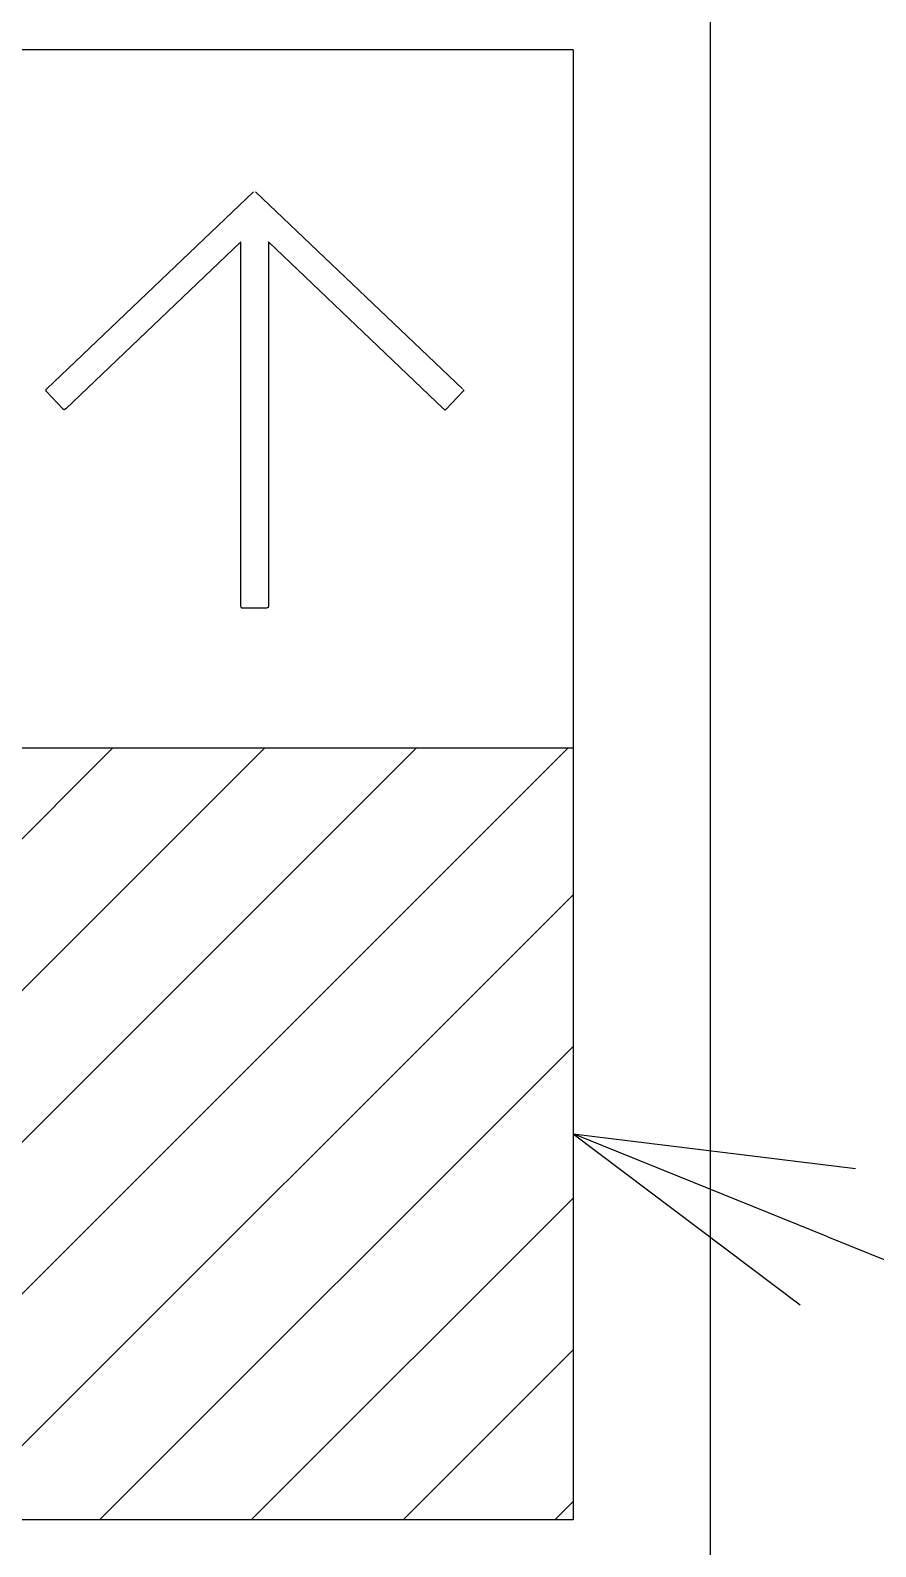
# Model space of a CAD drawing. Header units: millimetres. Extents: x 1770 to 79508, y 361 to 52020.
# Drawn here: x 10298 to 10421.1, y 3548.2 to 3769.1 of the extents above; entities that cross this region are included whole.
import ezdxf

# ---------------------------------------------------------------- set-up
doc = ezdxf.new("R2010")
doc.units = ezdxf.units.MM
doc.header["$LTSCALE"] = 0.2
doc.layers.add('ZZ-OBJE', color=3, linetype='Continuous')

msp = doc.modelspace()

# ---------------------------------------------------------------- linework, layer by layer
for p, q in [((10300.43, 3716.87), (10330.56, 3745.57)), ((10330.84, 3745.57), (10360.97, 3716.87)), ((10328.7, 3738.27), (10303.19, 3713.97)), ((10328.7, 3685.25), (10328.7, 3738.27)), ((10358.21, 3713.97), (10332.7, 3738.27)), ((10332.7, 3738.27), (10332.7, 3685.25)), ((10302.82, 3713.9), (10300.34, 3716.51)), ((10361.06, 3716.51), (10358.58, 3713.9)), ((10328.7, 3685.14), (10328.7, 3685.25)), ((10332.5, 3684.94), (10328.9, 3684.94)), ((10332.7, 3685.25), (10332.7, 3685.14))]:
    msp.add_line(p, q)
at = {"color": 0, "linetype": 'ByBlock'}
for p, q in [((10377.07, 3608.36), (10418.17, 3603.3)), ((10377.07, 3608.36), (10410.14, 3583.43)), ((10414.16, 3593.36), (10377.07, 3608.36))]:
    msp.add_line(p, q, dxfattribs=at)
at = {"flags": 128}
for points in [[(10300.34, 3716.79), (10300.35, 3716.8), (10300.36, 3716.81), (10300.38, 3716.82), (10300.39, 3716.83), (10300.4, 3716.84), (10300.41, 3716.85), (10300.42, 3716.86), (10300.43, 3716.87)], [(10303.19, 3713.97), (10303.17, 3713.96), (10303.16, 3713.95), (10303.15, 3713.94), (10303.14, 3713.93), (10303.13, 3713.92), (10303.12, 3713.91), (10303.11, 3713.9), (10303.1, 3713.89)], [(10358.3, 3713.89), (10358.29, 3713.9), (10358.28, 3713.91), (10358.27, 3713.92), (10358.26, 3713.93), (10358.25, 3713.94), (10358.24, 3713.95), (10358.22, 3713.96), (10358.21, 3713.97)]]:
    msp.add_lwpolyline(points, dxfattribs=at)
for points in [[(10300.35, 3716.79, 0), (10300.35, 3716.79, 0), (10300.35, 3716.79, 0), (10300.35, 3716.79, 0), (10300.35, 3716.79, 0), (10300.35, 3716.79, 0), (10300.35, 3716.79, 0), (10300.35, 3716.79, 0), (10300.35, 3716.79, 0), (10300.35, 3716.79, 0), (10300.33, 3716.79, 0), (10300.33, 3716.79, 0), (10300.33, 3716.79, 0), (10300.33, 3716.77, 0), (10300.33, 3716.77, 0), (10300.33, 3716.77, 0), (10300.33, 3716.77, 0), (10300.33, 3716.77, 0), (10300.33, 3716.77, 0), (10300.33, 3716.77, 0), (10300.33, 3716.77, 0), (10300.33, 3716.77, 0), (10300.33, 3716.77, 0), (10300.33, 3716.77, 0), (10300.33, 3716.77, 0), (10300.33, 3716.77, 0), (10300.33, 3716.77, 0), (10300.33, 3716.77, 0), (10300.33, 3716.77, 0), (10300.33, 3716.77, 0), (10300.33, 3716.77, 0), (10300.33, 3716.77, 0), (10300.33, 3716.77, 0), (10300.33, 3716.77, 0), (10300.33, 3716.77, 0), (10300.33, 3716.77, 0), (10300.33, 3716.77, 0), (10300.33, 3716.77, 0), (10300.33, 3716.75, 0), (10300.33, 3716.75, 0), (10300.33, 3716.75, 0), (10300.31, 3716.75, 0), (10300.31, 3716.75, 0), (10300.31, 3716.75, 0), (10300.31, 3716.75, 0), (10300.31, 3716.75, 0), (10300.31, 3716.75, 0), (10300.31, 3716.75, 0), (10300.31, 3716.75, 0), (10300.31, 3716.75, 0), (10300.31, 3716.75, 0), (10300.31, 3716.75, 0), (10300.31, 3716.75, 0), (10300.31, 3716.75, 0), (10300.31, 3716.75, 0), (10300.31, 3716.75, 0), (10300.31, 3716.75, 0), (10300.31, 3716.75, 0), (10300.31, 3716.75, 0), (10300.31, 3716.75, 0), (10300.31, 3716.73, 0), (10300.31, 3716.73, 0), (10300.31, 3716.73, 0), (10300.31, 3716.73, 0), (10300.31, 3716.73, 0), (10300.31, 3716.73, 0), (10300.31, 3716.73, 0), (10300.31, 3716.73, 0), (10300.31, 3716.73, 0), (10300.31, 3716.73, 0), (10300.31, 3716.73, 0), (10300.31, 3716.73, 0), (10300.31, 3716.73, 0), (10300.31, 3716.73, 0), (10300.31, 3716.73, 0), (10300.31, 3716.73, 0), (10300.31, 3716.73, 0), (10300.31, 3716.73, 0), (10300.31, 3716.73, 0), (10300.31, 3716.73, 0), (10300.31, 3716.73, 0), (10300.29, 3716.71, 0), (10300.29, 3716.71, 0), (10300.29, 3716.71, 0), (10300.29, 3716.71, 0), (10300.29, 3716.71, 0), (10300.29, 3716.71, 0), (10300.29, 3716.71, 0), (10300.29, 3716.71, 0), (10300.29, 3716.71, 0), (10300.29, 3716.71, 0), (10300.29, 3716.71, 0), (10300.29, 3716.71, 0), (10300.29, 3716.71, 0), (10300.29, 3716.71, 0), (10300.29, 3716.71, 0), (10300.29, 3716.71, 0), (10300.29, 3716.71, 0), (10300.29, 3716.71, 0), (10300.29, 3716.71, 0), (10300.29, 3716.71, 0), (10300.29, 3716.69, 0), (10300.29, 3716.69, 0), (10300.29, 3716.69, 0), (10300.29, 3716.69, 0), (10300.29, 3716.69, 0), (10300.29, 3716.69, 0), (10300.29, 3716.69, 0), (10300.29, 3716.69, 0), (10300.29, 3716.69, 0), (10300.29, 3716.69, 0), (10300.29, 3716.69, 0), (10300.29, 3716.69, 0), (10300.29, 3716.69, 0), (10300.29, 3716.69, 0), (10300.29, 3716.69, 0), (10300.29, 3716.69, 0), (10300.29, 3716.69, 0), (10300.29, 3716.69, 0), (10300.29, 3716.69, 0), (10300.29, 3716.67, 0), (10300.29, 3716.67, 0), (10300.29, 3716.67, 0), (10300.29, 3716.67, 0), (10300.29, 3716.67, 0), (10300.29, 3716.67, 0), (10300.29, 3716.67, 0), (10300.29, 3716.67, 0), (10300.29, 3716.67, 0), (10300.29, 3716.67, 0), (10300.29, 3716.67, 0), (10300.29, 3716.67, 0), (10300.29, 3716.67, 0), (10300.29, 3716.67, 0), (10300.29, 3716.67, 0), (10300.29, 3716.67, 0), (10300.29, 3716.67, 0), (10300.29, 3716.67, 0), (10300.29, 3716.67, 0), (10300.29, 3716.65, 0), (10300.29, 3716.65, 0), (10300.29, 3716.65, 0), (10300.29, 3716.65, 0), (10300.29, 3716.65, 0), (10300.29, 3716.65, 0), (10300.29, 3716.65, 0), (10300.29, 3716.65, 0), (10300.29, 3716.65, 0), (10300.29, 3716.65, 0), (10300.29, 3716.65, 0), (10300.29, 3716.65, 0), (10300.29, 3716.65, 0), (10300.29, 3716.65, 0), (10300.29, 3716.65, 0), (10300.29, 3716.65, 0), (10300.29, 3716.65, 0), (10300.29, 3716.65, 0), (10300.29, 3716.63, 0), (10300.29, 3716.63, 0), (10300.29, 3716.63, 0), (10300.29, 3716.63, 0), (10300.29, 3716.63, 0), (10300.29, 3716.63, 0), (10300.29, 3716.63, 0), (10300.29, 3716.63, 0), (10300.29, 3716.63, 0), (10300.29, 3716.63, 0), (10300.29, 3716.63, 0), (10300.29, 3716.63, 0), (10300.29, 3716.63, 0), (10300.29, 3716.63, 0), (10300.29, 3716.63, 0), (10300.29, 3716.63, 0), (10300.29, 3716.63, 0), (10300.29, 3716.63, 0), (10300.29, 3716.61, 0), (10300.29, 3716.61, 0), (10300.29, 3716.61, 0), (10300.29, 3716.61, 0), (10300.29, 3716.61, 0), (10300.29, 3716.61, 0), (10300.29, 3716.61, 0), (10300.29, 3716.61, 0), (10300.29, 3716.61, 0), (10300.29, 3716.61, 0), (10300.29, 3716.61, 0), (10300.29, 3716.61, 0), (10300.29, 3716.61, 0), (10300.29, 3716.61, 0), (10300.29, 3716.61, 0), (10300.29, 3716.61, 0), (10300.29, 3716.61, 0), (10300.29, 3716.61, 0), (10300.29, 3716.59, 0), (10300.29, 3716.59, 0), (10300.29, 3716.59, 0), (10300.29, 3716.59, 0), (10300.29, 3716.59, 0), (10300.29, 3716.59, 0), (10300.29, 3716.59, 0), (10300.29, 3716.59, 0), (10300.29, 3716.59, 0), (10300.29, 3716.59, 0), (10300.29, 3716.59, 0), (10300.29, 3716.59, 0), (10300.29, 3716.59, 0), (10300.29, 3716.59, 0), (10300.29, 3716.59, 0), (10300.29, 3716.59, 0), (10300.29, 3716.59, 0), (10300.29, 3716.59, 0), (10300.29, 3716.59, 0), (10300.29, 3716.57, 0), (10300.29, 3716.57, 0), (10300.29, 3716.57, 0), (10300.29, 3716.57, 0), (10300.29, 3716.57, 0), (10300.29, 3716.57, 0), (10300.29, 3716.57, 0), (10300.29, 3716.57, 0), (10300.29, 3716.57, 0), (10300.29, 3716.57, 0), (10300.29, 3716.57, 0), (10300.31, 3716.57, 0), (10300.31, 3716.57, 0), (10300.31, 3716.57, 0), (10300.31, 3716.57, 0), (10300.31, 3716.57, 0), (10300.31, 3716.57, 0), (10300.31, 3716.57, 0), (10300.31, 3716.57, 0), (10300.31, 3716.55, 0), (10300.31, 3716.55, 0), (10300.31, 3716.55, 0), (10300.31, 3716.55, 0), (10300.31, 3716.55, 0), (10300.31, 3716.55, 0), (10300.31, 3716.55, 0), (10300.31, 3716.55, 0), (10300.31, 3716.55, 0), (10300.31, 3716.55, 0), (10300.31, 3716.55, 0), (10300.31, 3716.55, 0), (10300.31, 3716.55, 0), (10300.31, 3716.55, 0), (10300.31, 3716.55, 0), (10300.31, 3716.55, 0), (10300.31, 3716.55, 0), (10300.31, 3716.55, 0), (10300.31, 3716.55, 0), (10300.31, 3716.55, 0), (10300.31, 3716.53, 0), (10300.31, 3716.53, 0), (10300.31, 3716.53, 0), (10300.31, 3716.53, 0), (10300.31, 3716.53, 0), (10300.31, 3716.53, 0), (10300.31, 3716.53, 0), (10300.33, 3716.53, 0), (10300.33, 3716.53, 0), (10300.33, 3716.53, 0), (10300.33, 3716.53, 0), (10300.33, 3716.53, 0), (10300.33, 3716.53, 0), (10300.33, 3716.53, 0), (10300.33, 3716.53, 0), (10300.33, 3716.53, 0), (10300.33, 3716.53, 0), (10300.33, 3716.53, 0), (10300.33, 3716.53, 0), (10300.33, 3716.53, 0), (10300.33, 3716.53, 0), (10300.33, 3716.53, 0), (10300.33, 3716.51, 0), (10300.33, 3716.51, 0), (10300.33, 3716.51, 0), (10300.33, 3716.51, 0), (10300.33, 3716.51, 0), (10300.33, 3716.51, 0), (10300.33, 3716.51, 0), (10300.33, 3716.51, 0), (10300.33, 3716.51, 0), (10300.33, 3716.51, 0), (10300.33, 3716.51, 0), (10300.33, 3716.51, 0), (10300.33, 3716.51, 0), (10300.33, 3716.51, 0), (10300.35, 3716.51, 0)], [(10361.05, 3716.79, 0), (10361.05, 3716.79, 0), (10361.05, 3716.79, 0), (10361.05, 3716.79, 0), (10361.07, 3716.79, 0), (10361.07, 3716.79, 0), (10361.07, 3716.79, 0), (10361.07, 3716.79, 0), (10361.07, 3716.79, 0), (10361.07, 3716.79, 0), (10361.07, 3716.79, 0), (10361.07, 3716.79, 0), (10361.07, 3716.79, 0), (10361.07, 3716.77, 0), (10361.07, 3716.77, 0), (10361.07, 3716.77, 0), (10361.07, 3716.77, 0), (10361.07, 3716.77, 0), (10361.07, 3716.77, 0), (10361.07, 3716.77, 0), (10361.07, 3716.77, 0), (10361.07, 3716.77, 0), (10361.07, 3716.77, 0), (10361.07, 3716.77, 0), (10361.07, 3716.77, 0), (10361.07, 3716.77, 0), (10361.07, 3716.77, 0), (10361.07, 3716.77, 0), (10361.07, 3716.77, 0), (10361.07, 3716.77, 0), (10361.07, 3716.77, 0), (10361.07, 3716.77, 0), (10361.07, 3716.77, 0), (10361.09, 3716.77, 0), (10361.09, 3716.77, 0), (10361.09, 3716.77, 0), (10361.09, 3716.77, 0), (10361.09, 3716.77, 0), (10361.09, 3716.75, 0), (10361.09, 3716.75, 0), (10361.09, 3716.75, 0), (10361.09, 3716.75, 0), (10361.09, 3716.75, 0), (10361.09, 3716.75, 0), (10361.09, 3716.75, 0), (10361.09, 3716.75, 0), (10361.09, 3716.75, 0), (10361.09, 3716.75, 0), (10361.09, 3716.75, 0), (10361.09, 3716.75, 0), (10361.09, 3716.75, 0), (10361.09, 3716.75, 0), (10361.09, 3716.75, 0), (10361.09, 3716.75, 0), (10361.09, 3716.75, 0), (10361.09, 3716.75, 0), (10361.09, 3716.75, 0), (10361.09, 3716.75, 0), (10361.09, 3716.75, 0), (10361.09, 3716.75, 0), (10361.09, 3716.73, 0), (10361.09, 3716.73, 0), (10361.09, 3716.73, 0), (10361.09, 3716.73, 0), (10361.09, 3716.73, 0), (10361.09, 3716.73, 0), (10361.09, 3716.73, 0), (10361.09, 3716.73, 0), (10361.09, 3716.73, 0), (10361.09, 3716.73, 0), (10361.11, 3716.73, 0), (10361.11, 3716.73, 0), (10361.11, 3716.73, 0), (10361.11, 3716.73, 0), (10361.11, 3716.73, 0), (10361.11, 3716.73, 0), (10361.11, 3716.73, 0), (10361.11, 3716.73, 0), (10361.11, 3716.73, 0), (10361.11, 3716.73, 0), (10361.11, 3716.73, 0), (10361.11, 3716.71, 0), (10361.11, 3716.71, 0), (10361.11, 3716.71, 0), (10361.11, 3716.71, 0), (10361.11, 3716.71, 0), (10361.11, 3716.71, 0), (10361.11, 3716.71, 0), (10361.11, 3716.71, 0), (10361.11, 3716.71, 0), (10361.11, 3716.71, 0), (10361.11, 3716.71, 0), (10361.11, 3716.71, 0), (10361.11, 3716.71, 0), (10361.11, 3716.71, 0), (10361.11, 3716.71, 0), (10361.11, 3716.71, 0), (10361.11, 3716.71, 0), (10361.11, 3716.71, 0), (10361.11, 3716.71, 0), (10361.11, 3716.71, 0), (10361.11, 3716.69, 0), (10361.11, 3716.69, 0), (10361.11, 3716.69, 0), (10361.11, 3716.69, 0), (10361.11, 3716.69, 0), (10361.11, 3716.69, 0), (10361.11, 3716.69, 0), (10361.11, 3716.69, 0), (10361.11, 3716.69, 0), (10361.11, 3716.69, 0), (10361.11, 3716.69, 0), (10361.11, 3716.69, 0), (10361.11, 3716.69, 0), (10361.11, 3716.69, 0), (10361.11, 3716.69, 0), (10361.11, 3716.69, 0), (10361.11, 3716.69, 0), (10361.11, 3716.69, 0), (10361.11, 3716.69, 0), (10361.11, 3716.67, 0), (10361.11, 3716.67, 0), (10361.11, 3716.67, 0), (10361.11, 3716.67, 0), (10361.11, 3716.67, 0), (10361.11, 3716.67, 0), (10361.11, 3716.67, 0), (10361.11, 3716.67, 0), (10361.11, 3716.67, 0), (10361.11, 3716.67, 0), (10361.11, 3716.67, 0), (10361.11, 3716.67, 0), (10361.11, 3716.67, 0), (10361.11, 3716.67, 0), (10361.11, 3716.67, 0), (10361.11, 3716.67, 0), (10361.11, 3716.67, 0), (10361.11, 3716.67, 0), (10361.11, 3716.67, 0), (10361.11, 3716.65, 0), (10361.11, 3716.65, 0), (10361.11, 3716.65, 0), (10361.11, 3716.65, 0), (10361.11, 3716.65, 0), (10361.11, 3716.65, 0), (10361.11, 3716.65, 0), (10361.11, 3716.65, 0), (10361.11, 3716.65, 0), (10361.11, 3716.65, 0), (10361.11, 3716.65, 0), (10361.11, 3716.65, 0), (10361.11, 3716.65, 0), (10361.11, 3716.65, 0), (10361.11, 3716.65, 0), (10361.11, 3716.65, 0), (10361.11, 3716.65, 0), (10361.11, 3716.65, 0), (10361.11, 3716.63, 0), (10361.11, 3716.63, 0), (10361.11, 3716.63, 0), (10361.11, 3716.63, 0), (10361.11, 3716.63, 0), (10361.11, 3716.63, 0), (10361.11, 3716.63, 0), (10361.11, 3716.63, 0), (10361.11, 3716.63, 0), (10361.11, 3716.63, 0), (10361.11, 3716.63, 0), (10361.11, 3716.63, 0), (10361.11, 3716.63, 0), (10361.11, 3716.63, 0), (10361.11, 3716.63, 0), (10361.11, 3716.63, 0), (10361.11, 3716.63, 0), (10361.11, 3716.63, 0), (10361.11, 3716.61, 0), (10361.11, 3716.61, 0), (10361.11, 3716.61, 0), (10361.11, 3716.61, 0), (10361.11, 3716.61, 0), (10361.11, 3716.61, 0), (10361.11, 3716.61, 0), (10361.11, 3716.61, 0), (10361.11, 3716.61, 0), (10361.11, 3716.61, 0), (10361.11, 3716.61, 0), (10361.11, 3716.61, 0), (10361.11, 3716.61, 0), (10361.11, 3716.61, 0), (10361.11, 3716.61, 0), (10361.11, 3716.61, 0), (10361.11, 3716.61, 0), (10361.11, 3716.61, 0), (10361.11, 3716.59, 0), (10361.11, 3716.59, 0), (10361.11, 3716.59, 0), (10361.11, 3716.59, 0), (10361.11, 3716.59, 0), (10361.11, 3716.59, 0), (10361.11, 3716.59, 0), (10361.11, 3716.59, 0), (10361.11, 3716.59, 0), (10361.11, 3716.59, 0), (10361.11, 3716.59, 0), (10361.11, 3716.59, 0), (10361.11, 3716.59, 0), (10361.11, 3716.59, 0), (10361.11, 3716.59, 0), (10361.11, 3716.59, 0), (10361.11, 3716.59, 0), (10361.11, 3716.59, 0), (10361.11, 3716.59, 0), (10361.11, 3716.57, 0), (10361.11, 3716.57, 0), (10361.11, 3716.57, 0), (10361.11, 3716.57, 0), (10361.11, 3716.57, 0), (10361.11, 3716.57, 0), (10361.11, 3716.57, 0), (10361.11, 3716.57, 0), (10361.11, 3716.57, 0), (10361.11, 3716.57, 0), (10361.11, 3716.57, 0), (10361.11, 3716.57, 0), (10361.11, 3716.57, 0), (10361.11, 3716.57, 0), (10361.11, 3716.57, 0), (10361.11, 3716.57, 0), (10361.11, 3716.57, 0), (10361.11, 3716.57, 0), (10361.11, 3716.57, 0), (10361.11, 3716.55, 0), (10361.11, 3716.55, 0), (10361.09, 3716.55, 0), (10361.09, 3716.55, 0), (10361.09, 3716.55, 0), (10361.09, 3716.55, 0), (10361.09, 3716.55, 0), (10361.09, 3716.55, 0), (10361.09, 3716.55, 0), (10361.09, 3716.55, 0), (10361.09, 3716.55, 0), (10361.09, 3716.55, 0), (10361.09, 3716.55, 0), (10361.09, 3716.55, 0), (10361.09, 3716.55, 0), (10361.09, 3716.55, 0), (10361.09, 3716.55, 0), (10361.09, 3716.55, 0), (10361.09, 3716.55, 0), (10361.09, 3716.55, 0), (10361.09, 3716.53, 0), (10361.09, 3716.53, 0), (10361.09, 3716.53, 0), (10361.09, 3716.53, 0), (10361.09, 3716.53, 0), (10361.09, 3716.53, 0), (10361.09, 3716.53, 0), (10361.09, 3716.53, 0), (10361.09, 3716.53, 0), (10361.09, 3716.53, 0), (10361.09, 3716.53, 0), (10361.09, 3716.53, 0), (10361.09, 3716.53, 0), (10361.09, 3716.53, 0), (10361.07, 3716.53, 0), (10361.07, 3716.53, 0), (10361.07, 3716.53, 0), (10361.07, 3716.53, 0), (10361.07, 3716.53, 0), (10361.07, 3716.53, 0), (10361.07, 3716.53, 0), (10361.07, 3716.53, 0), (10361.07, 3716.51, 0), (10361.07, 3716.51, 0), (10361.07, 3716.51, 0), (10361.07, 3716.51, 0), (10361.07, 3716.51, 0), (10361.07, 3716.51, 0), (10361.07, 3716.51, 0), (10361.07, 3716.51, 0), (10361.07, 3716.51, 0), (10361.07, 3716.51, 0), (10361.07, 3716.51, 0), (10361.07, 3716.51, 0), (10361.07, 3716.51, 0), (10361.07, 3716.51, 0), (10361.07, 3716.51, 0)], [(10303.11, 3713.89, 0), (10303.11, 3713.89, 0), (10303.11, 3713.89, 0), (10303.11, 3713.89, 0), (10303.11, 3713.89, 0), (10303.11, 3713.89, 0), (10303.11, 3713.89, 0), (10303.11, 3713.89, 0), (10303.09, 3713.89, 0), (10303.09, 3713.89, 0), (10303.09, 3713.89, 0), (10303.09, 3713.89, 0), (10303.09, 3713.89, 0), (10303.09, 3713.89, 0), (10303.09, 3713.89, 0), (10303.09, 3713.89, 0), (10303.09, 3713.89, 0), (10303.09, 3713.89, 0), (10303.09, 3713.89, 0), (10303.09, 3713.87, 0), (10303.09, 3713.87, 0), (10303.09, 3713.87, 0), (10303.09, 3713.87, 0), (10303.09, 3713.87, 0), (10303.09, 3713.87, 0), (10303.09, 3713.87, 0), (10303.09, 3713.87, 0), (10303.09, 3713.87, 0), (10303.09, 3713.87, 0), (10303.09, 3713.87, 0), (10303.09, 3713.87, 0), (10303.09, 3713.87, 0), (10303.07, 3713.87, 0), (10303.07, 3713.87, 0), (10303.07, 3713.87, 0), (10303.07, 3713.87, 0), (10303.07, 3713.87, 0), (10303.07, 3713.87, 0), (10303.07, 3713.87, 0), (10303.07, 3713.87, 0), (10303.07, 3713.87, 0), (10303.07, 3713.87, 0), (10303.07, 3713.87, 0), (10303.07, 3713.87, 0), (10303.07, 3713.87, 0), (10303.07, 3713.87, 0), (10303.07, 3713.87, 0), (10303.07, 3713.87, 0), (10303.07, 3713.87, 0), (10303.07, 3713.87, 0), (10303.07, 3713.87, 0), (10303.07, 3713.87, 0), (10303.07, 3713.87, 0), (10303.07, 3713.87, 0), (10303.05, 3713.85, 0), (10303.05, 3713.85, 0), (10303.05, 3713.85, 0), (10303.05, 3713.85, 0), (10303.05, 3713.85, 0), (10303.05, 3713.85, 0), (10303.05, 3713.85, 0), (10303.05, 3713.85, 0), (10303.05, 3713.85, 0), (10303.05, 3713.85, 0), (10303.05, 3713.85, 0), (10303.05, 3713.85, 0), (10303.05, 3713.85, 0), (10303.05, 3713.85, 0), (10303.05, 3713.85, 0), (10303.05, 3713.85, 0), (10303.05, 3713.85, 0), (10303.05, 3713.85, 0), (10303.05, 3713.85, 0), (10303.05, 3713.85, 0), (10303.05, 3713.85, 0), (10303.03, 3713.85, 0), (10303.03, 3713.85, 0), (10303.03, 3713.85, 0), (10303.03, 3713.85, 0), (10303.03, 3713.85, 0), (10303.03, 3713.85, 0), (10303.03, 3713.85, 0), (10303.03, 3713.85, 0), (10303.03, 3713.85, 0), (10303.03, 3713.85, 0), (10303.03, 3713.85, 0), (10303.03, 3713.85, 0), (10303.03, 3713.85, 0), (10303.03, 3713.85, 0), (10303.03, 3713.85, 0), (10303.03, 3713.85, 0), (10303.03, 3713.85, 0), (10303.03, 3713.85, 0), (10303.03, 3713.85, 0), (10303.03, 3713.85, 0), (10303.01, 3713.85, 0), (10303.01, 3713.85, 0), (10303.01, 3713.85, 0), (10303.01, 3713.85, 0), (10303.01, 3713.85, 0), (10303.01, 3713.85, 0), (10303.01, 3713.85, 0), (10303.01, 3713.85, 0), (10303.01, 3713.85, 0), (10303.01, 3713.85, 0), (10303.01, 3713.85, 0), (10303.01, 3713.85, 0), (10303.01, 3713.85, 0), (10303.01, 3713.85, 0), (10303.01, 3713.85, 0), (10303.01, 3713.85, 0), (10303.01, 3713.85, 0), (10303.01, 3713.85, 0), (10303.01, 3713.85, 0), (10302.99, 3713.83, 0), (10302.99, 3713.83, 0), (10302.99, 3713.83, 0), (10302.99, 3713.83, 0), (10302.99, 3713.83, 0), (10302.99, 3713.83, 0), (10302.99, 3713.83, 0), (10302.99, 3713.83, 0), (10302.99, 3713.83, 0), (10302.99, 3713.83, 0), (10302.99, 3713.83, 0), (10302.99, 3713.83, 0), (10302.99, 3713.83, 0), (10302.99, 3713.83, 0), (10302.99, 3713.83, 0), (10302.99, 3713.83, 0), (10302.99, 3713.83, 0), (10302.99, 3713.83, 0), (10302.99, 3713.83, 0), (10302.97, 3713.83, 0), (10302.97, 3713.83, 0), (10302.97, 3713.83, 0), (10302.97, 3713.83, 0), (10302.97, 3713.83, 0), (10302.97, 3713.83, 0), (10302.97, 3713.83, 0), (10302.97, 3713.83, 0), (10302.97, 3713.83, 0), (10302.97, 3713.83, 0), (10302.97, 3713.83, 0), (10302.97, 3713.83, 0), (10302.97, 3713.83, 0), (10302.97, 3713.83, 0), (10302.97, 3713.83, 0), (10302.97, 3713.83, 0), (10302.97, 3713.83, 0), (10302.97, 3713.83, 0), (10302.95, 3713.83, 0), (10302.95, 3713.83, 0), (10302.95, 3713.83, 0), (10302.95, 3713.83, 0), (10302.95, 3713.83, 0), (10302.95, 3713.83, 0), (10302.95, 3713.83, 0), (10302.95, 3713.83, 0), (10302.95, 3713.83, 0), (10302.95, 3713.83, 0), (10302.95, 3713.83, 0), (10302.95, 3713.83, 0), (10302.95, 3713.83, 0), (10302.95, 3713.83, 0), (10302.95, 3713.83, 0), (10302.95, 3713.83, 0), (10302.95, 3713.83, 0), (10302.95, 3713.83, 0), (10302.93, 3713.83, 0), (10302.93, 3713.83, 0), (10302.93, 3713.83, 0), (10302.93, 3713.83, 0), (10302.93, 3713.85, 0), (10302.93, 3713.85, 0), (10302.93, 3713.85, 0), (10302.93, 3713.85, 0), (10302.93, 3713.85, 0), (10302.93, 3713.85, 0), (10302.93, 3713.85, 0), (10302.93, 3713.85, 0), (10302.93, 3713.85, 0), (10302.93, 3713.85, 0), (10302.93, 3713.85, 0), (10302.93, 3713.85, 0), (10302.93, 3713.85, 0), (10302.93, 3713.85, 0), (10302.93, 3713.85, 0), (10302.91, 3713.85, 0), (10302.91, 3713.85, 0), (10302.91, 3713.85, 0), (10302.91, 3713.85, 0), (10302.91, 3713.85, 0), (10302.91, 3713.85, 0), (10302.91, 3713.85, 0), (10302.91, 3713.85, 0), (10302.91, 3713.85, 0), (10302.91, 3713.85, 0), (10302.91, 3713.85, 0), (10302.91, 3713.85, 0), (10302.91, 3713.85, 0), (10302.91, 3713.85, 0), (10302.91, 3713.85, 0), (10302.91, 3713.85, 0), (10302.91, 3713.85, 0), (10302.91, 3713.85, 0), (10302.89, 3713.85, 0), (10302.89, 3713.85, 0), (10302.89, 3713.85, 0), (10302.89, 3713.85, 0), (10302.89, 3713.85, 0), (10302.89, 3713.85, 0), (10302.89, 3713.85, 0), (10302.89, 3713.85, 0), (10302.89, 3713.85, 0), (10302.89, 3713.85, 0), (10302.89, 3713.85, 0), (10302.89, 3713.85, 0), (10302.89, 3713.85, 0), (10302.89, 3713.85, 0), (10302.89, 3713.85, 0), (10302.89, 3713.85, 0), (10302.89, 3713.85, 0), (10302.89, 3713.85, 0), (10302.89, 3713.85, 0), (10302.87, 3713.85, 0), (10302.87, 3713.85, 0), (10302.87, 3713.85, 0), (10302.87, 3713.85, 0), (10302.87, 3713.85, 0), (10302.87, 3713.87, 0), (10302.87, 3713.87, 0), (10302.87, 3713.87, 0), (10302.87, 3713.87, 0), (10302.87, 3713.87, 0), (10302.87, 3713.87, 0), (10302.87, 3713.87, 0), (10302.87, 3713.87, 0), (10302.87, 3713.87, 0), (10302.87, 3713.87, 0), (10302.87, 3713.87, 0), (10302.87, 3713.87, 0), (10302.87, 3713.87, 0), (10302.87, 3713.87, 0), (10302.87, 3713.87, 0), (10302.87, 3713.87, 0), (10302.85, 3713.87, 0), (10302.85, 3713.87, 0), (10302.85, 3713.87, 0), (10302.85, 3713.87, 0), (10302.85, 3713.87, 0), (10302.85, 3713.87, 0), (10302.85, 3713.87, 0), (10302.85, 3713.87, 0), (10302.85, 3713.87, 0), (10302.85, 3713.87, 0), (10302.85, 3713.87, 0), (10302.85, 3713.87, 0), (10302.85, 3713.87, 0), (10302.85, 3713.87, 0), (10302.85, 3713.87, 0), (10302.85, 3713.89, 0), (10302.85, 3713.89, 0), (10302.85, 3713.89, 0), (10302.85, 3713.89, 0), (10302.85, 3713.89, 0), (10302.85, 3713.89, 0), (10302.85, 3713.89, 0), (10302.83, 3713.89, 0), (10302.83, 3713.89, 0), (10302.83, 3713.89, 0), (10302.83, 3713.89, 0), (10302.83, 3713.89, 0), (10302.83, 3713.89, 0), (10302.83, 3713.89, 0), (10302.83, 3713.89, 0), (10302.83, 3713.89, 0), (10302.83, 3713.89, 0), (10302.83, 3713.89, 0), (10302.83, 3713.89, 0), (10302.83, 3713.89, 0), (10302.83, 3713.89, 0), (10302.83, 3713.89, 0), (10302.83, 3713.89, 0), (10302.83, 3713.89, 0), (10302.83, 3713.89, 0), (10302.83, 3713.89, 0), (10302.83, 3713.89, 0)], [(10358.29, 3713.89, 0), (10358.29, 3713.89, 0), (10358.31, 3713.89, 0), (10358.31, 3713.89, 0), (10358.31, 3713.89, 0), (10358.31, 3713.89, 0), (10358.31, 3713.89, 0), (10358.31, 3713.89, 0), (10358.31, 3713.89, 0), (10358.31, 3713.89, 0), (10358.31, 3713.89, 0), (10358.31, 3713.89, 0), (10358.31, 3713.89, 0), (10358.31, 3713.89, 0), (10358.31, 3713.89, 0), (10358.31, 3713.89, 0), (10358.31, 3713.89, 0), (10358.31, 3713.89, 0), (10358.31, 3713.89, 0), (10358.31, 3713.87, 0), (10358.31, 3713.87, 0), (10358.31, 3713.87, 0), (10358.31, 3713.87, 0), (10358.31, 3713.87, 0), (10358.31, 3713.87, 0), (10358.31, 3713.87, 0), (10358.31, 3713.87, 0), (10358.33, 3713.87, 0), (10358.33, 3713.87, 0), (10358.33, 3713.87, 0), (10358.33, 3713.87, 0), (10358.33, 3713.87, 0), (10358.33, 3713.87, 0), (10358.33, 3713.87, 0), (10358.33, 3713.87, 0), (10358.33, 3713.87, 0), (10358.33, 3713.87, 0), (10358.33, 3713.87, 0), (10358.33, 3713.87, 0), (10358.33, 3713.87, 0), (10358.33, 3713.87, 0), (10358.33, 3713.87, 0), (10358.33, 3713.87, 0), (10358.33, 3713.87, 0), (10358.33, 3713.87, 0), (10358.33, 3713.87, 0), (10358.33, 3713.87, 0), (10358.33, 3713.87, 0), (10358.33, 3713.87, 0), (10358.35, 3713.87, 0), (10358.35, 3713.87, 0), (10358.35, 3713.87, 0), (10358.35, 3713.87, 0), (10358.35, 3713.87, 0), (10358.35, 3713.85, 0), (10358.35, 3713.85, 0), (10358.35, 3713.85, 0), (10358.35, 3713.85, 0), (10358.35, 3713.85, 0), (10358.35, 3713.85, 0), (10358.35, 3713.85, 0), (10358.35, 3713.85, 0), (10358.35, 3713.85, 0), (10358.35, 3713.85, 0), (10358.35, 3713.85, 0), (10358.35, 3713.85, 0), (10358.35, 3713.85, 0), (10358.35, 3713.85, 0), (10358.35, 3713.85, 0), (10358.35, 3713.85, 0), (10358.37, 3713.85, 0), (10358.37, 3713.85, 0), (10358.37, 3713.85, 0), (10358.37, 3713.85, 0), (10358.37, 3713.85, 0), (10358.37, 3713.85, 0), (10358.37, 3713.85, 0), (10358.37, 3713.85, 0), (10358.37, 3713.85, 0), (10358.37, 3713.85, 0), (10358.37, 3713.85, 0), (10358.37, 3713.85, 0), (10358.37, 3713.85, 0), (10358.37, 3713.85, 0), (10358.37, 3713.85, 0), (10358.37, 3713.85, 0), (10358.37, 3713.85, 0), (10358.37, 3713.85, 0), (10358.37, 3713.85, 0), (10358.37, 3713.85, 0), (10358.39, 3713.85, 0), (10358.39, 3713.85, 0), (10358.39, 3713.85, 0), (10358.39, 3713.85, 0), (10358.39, 3713.85, 0), (10358.39, 3713.85, 0), (10358.39, 3713.85, 0), (10358.39, 3713.85, 0), (10358.39, 3713.85, 0), (10358.39, 3713.85, 0), (10358.39, 3713.85, 0), (10358.39, 3713.85, 0), (10358.39, 3713.85, 0), (10358.39, 3713.85, 0), (10358.39, 3713.85, 0), (10358.39, 3713.85, 0), (10358.39, 3713.85, 0), (10358.39, 3713.85, 0), (10358.39, 3713.85, 0), (10358.39, 3713.85, 0), (10358.41, 3713.85, 0), (10358.41, 3713.85, 0), (10358.41, 3713.85, 0), (10358.41, 3713.85, 0), (10358.41, 3713.83, 0), (10358.41, 3713.83, 0), (10358.41, 3713.83, 0), (10358.41, 3713.83, 0), (10358.41, 3713.83, 0), (10358.41, 3713.83, 0), (10358.41, 3713.83, 0), (10358.41, 3713.83, 0), (10358.41, 3713.83, 0), (10358.41, 3713.83, 0), (10358.41, 3713.83, 0), (10358.41, 3713.83, 0), (10358.41, 3713.83, 0), (10358.41, 3713.83, 0), (10358.43, 3713.83, 0), (10358.43, 3713.83, 0), (10358.43, 3713.83, 0), (10358.43, 3713.83, 0), (10358.43, 3713.83, 0), (10358.43, 3713.83, 0), (10358.43, 3713.83, 0), (10358.43, 3713.83, 0), (10358.43, 3713.83, 0), (10358.43, 3713.83, 0), (10358.43, 3713.83, 0), (10358.43, 3713.83, 0), (10358.43, 3713.83, 0), (10358.43, 3713.83, 0), (10358.43, 3713.83, 0), (10358.43, 3713.83, 0), (10358.43, 3713.83, 0), (10358.43, 3713.83, 0), (10358.43, 3713.83, 0), (10358.45, 3713.83, 0), (10358.45, 3713.83, 0), (10358.45, 3713.83, 0), (10358.45, 3713.83, 0), (10358.45, 3713.83, 0), (10358.45, 3713.83, 0), (10358.45, 3713.83, 0), (10358.45, 3713.83, 0), (10358.45, 3713.83, 0), (10358.45, 3713.83, 0), (10358.45, 3713.83, 0), (10358.45, 3713.83, 0), (10358.45, 3713.83, 0), (10358.45, 3713.83, 0), (10358.45, 3713.83, 0), (10358.45, 3713.83, 0), (10358.45, 3713.83, 0), (10358.45, 3713.83, 0), (10358.47, 3713.83, 0), (10358.47, 3713.83, 0), (10358.47, 3713.83, 0), (10358.47, 3713.83, 0), (10358.47, 3713.83, 0), (10358.47, 3713.83, 0), (10358.47, 3713.83, 0), (10358.47, 3713.83, 0), (10358.47, 3713.85, 0), (10358.47, 3713.85, 0), (10358.47, 3713.85, 0), (10358.47, 3713.85, 0), (10358.47, 3713.85, 0), (10358.47, 3713.85, 0), (10358.47, 3713.85, 0), (10358.47, 3713.85, 0), (10358.47, 3713.85, 0), (10358.47, 3713.85, 0), (10358.49, 3713.85, 0), (10358.49, 3713.85, 0), (10358.49, 3713.85, 0), (10358.49, 3713.85, 0), (10358.49, 3713.85, 0), (10358.49, 3713.85, 0), (10358.49, 3713.85, 0), (10358.49, 3713.85, 0), (10358.49, 3713.85, 0), (10358.49, 3713.85, 0), (10358.49, 3713.85, 0), (10358.49, 3713.85, 0), (10358.49, 3713.85, 0), (10358.49, 3713.85, 0), (10358.49, 3713.85, 0), (10358.49, 3713.85, 0), (10358.49, 3713.85, 0), (10358.49, 3713.85, 0), (10358.49, 3713.85, 0), (10358.51, 3713.85, 0), (10358.51, 3713.85, 0), (10358.51, 3713.85, 0), (10358.51, 3713.85, 0), (10358.51, 3713.85, 0), (10358.51, 3713.85, 0), (10358.51, 3713.85, 0), (10358.51, 3713.85, 0), (10358.51, 3713.85, 0), (10358.51, 3713.85, 0), (10358.51, 3713.85, 0), (10358.51, 3713.85, 0), (10358.51, 3713.85, 0), (10358.51, 3713.85, 0), (10358.51, 3713.85, 0), (10358.51, 3713.85, 0), (10358.51, 3713.85, 0), (10358.51, 3713.85, 0), (10358.51, 3713.85, 0), (10358.53, 3713.85, 0), (10358.53, 3713.85, 0), (10358.53, 3713.85, 0), (10358.53, 3713.85, 0), (10358.53, 3713.85, 0), (10358.53, 3713.85, 0), (10358.53, 3713.85, 0), (10358.53, 3713.85, 0), (10358.53, 3713.85, 0), (10358.53, 3713.87, 0), (10358.53, 3713.87, 0), (10358.53, 3713.87, 0), (10358.53, 3713.87, 0), (10358.53, 3713.87, 0), (10358.53, 3713.87, 0), (10358.53, 3713.87, 0), (10358.53, 3713.87, 0), (10358.53, 3713.87, 0), (10358.53, 3713.87, 0), (10358.53, 3713.87, 0), (10358.55, 3713.87, 0), (10358.55, 3713.87, 0), (10358.55, 3713.87, 0), (10358.55, 3713.87, 0), (10358.55, 3713.87, 0), (10358.55, 3713.87, 0), (10358.55, 3713.87, 0), (10358.55, 3713.87, 0), (10358.55, 3713.87, 0), (10358.55, 3713.87, 0), (10358.55, 3713.87, 0), (10358.55, 3713.87, 0), (10358.55, 3713.87, 0), (10358.55, 3713.87, 0), (10358.55, 3713.87, 0), (10358.55, 3713.87, 0), (10358.55, 3713.87, 0), (10358.55, 3713.87, 0), (10358.55, 3713.87, 0), (10358.55, 3713.87, 0), (10358.55, 3713.89, 0), (10358.55, 3713.89, 0), (10358.57, 3713.89, 0), (10358.57, 3713.89, 0), (10358.57, 3713.89, 0), (10358.57, 3713.89, 0), (10358.57, 3713.89, 0), (10358.57, 3713.89, 0), (10358.57, 3713.89, 0), (10358.57, 3713.89, 0), (10358.57, 3713.89, 0), (10358.57, 3713.89, 0), (10358.57, 3713.89, 0), (10358.57, 3713.89, 0), (10358.57, 3713.89, 0), (10358.57, 3713.89, 0), (10358.57, 3713.89, 0), (10358.57, 3713.89, 0), (10358.57, 3713.89, 0), (10358.57, 3713.89, 0), (10358.57, 3713.89, 0), (10358.57, 3713.89, 0), (10358.57, 3713.89, 0), (10358.57, 3713.89, 0), (10358.59, 3713.89, 0), (10358.59, 3713.89, 0), (10358.59, 3713.89, 0)], [(10328.71, 3685.13, 0), (10328.71, 3685.13, 0), (10328.71, 3685.13, 0), (10328.71, 3685.13, 0), (10328.71, 3685.13, 0), (10328.71, 3685.13, 0), (10328.71, 3685.13, 0), (10328.71, 3685.13, 0), (10328.71, 3685.13, 0), (10328.71, 3685.13, 0), (10328.71, 3685.13, 0), (10328.71, 3685.13, 0), (10328.71, 3685.13, 0), (10328.71, 3685.13, 0), (10328.71, 3685.13, 0), (10328.71, 3685.13, 0), (10328.71, 3685.11, 0), (10328.71, 3685.11, 0), (10328.71, 3685.11, 0), (10328.71, 3685.11, 0), (10328.71, 3685.11, 0), (10328.71, 3685.11, 0), (10328.71, 3685.11, 0), (10328.71, 3685.11, 0), (10328.71, 3685.11, 0), (10328.71, 3685.11, 0), (10328.71, 3685.11, 0), (10328.71, 3685.11, 0), (10328.71, 3685.11, 0), (10328.71, 3685.11, 0), (10328.71, 3685.11, 0), (10328.71, 3685.11, 0), (10328.71, 3685.11, 0), (10328.71, 3685.11, 0), (10328.71, 3685.11, 0), (10328.71, 3685.09, 0), (10328.71, 3685.09, 0), (10328.71, 3685.09, 0), (10328.71, 3685.09, 0), (10328.71, 3685.09, 0), (10328.71, 3685.09, 0), (10328.71, 3685.09, 0), (10328.71, 3685.09, 0), (10328.71, 3685.09, 0), (10328.71, 3685.09, 0), (10328.71, 3685.09, 0), (10328.71, 3685.09, 0), (10328.71, 3685.09, 0), (10328.71, 3685.09, 0), (10328.71, 3685.09, 0), (10328.71, 3685.09, 0), (10328.71, 3685.09, 0), (10328.71, 3685.09, 0), (10328.71, 3685.09, 0), (10328.71, 3685.09, 0), (10328.71, 3685.07, 0), (10328.71, 3685.07, 0), (10328.71, 3685.07, 0), (10328.71, 3685.07, 0), (10328.71, 3685.07, 0), (10328.71, 3685.07, 0), (10328.71, 3685.07, 0), (10328.71, 3685.07, 0), (10328.71, 3685.07, 0), (10328.71, 3685.07, 0), (10328.71, 3685.07, 0), (10328.71, 3685.07, 0), (10328.71, 3685.07, 0), (10328.71, 3685.07, 0), (10328.71, 3685.07, 0), (10328.71, 3685.07, 0), (10328.71, 3685.07, 0), (10328.71, 3685.07, 0), (10328.71, 3685.07, 0), (10328.71, 3685.07, 0), (10328.71, 3685.05, 0), (10328.71, 3685.05, 0), (10328.71, 3685.05, 0), (10328.71, 3685.05, 0), (10328.71, 3685.05, 0), (10328.71, 3685.05, 0), (10328.73, 3685.05, 0), (10328.73, 3685.05, 0), (10328.73, 3685.05, 0), (10328.73, 3685.05, 0), (10328.73, 3685.05, 0), (10328.73, 3685.05, 0), (10328.73, 3685.05, 0), (10328.73, 3685.05, 0), (10328.73, 3685.05, 0), (10328.73, 3685.05, 0), (10328.73, 3685.05, 0), (10328.73, 3685.05, 0), (10328.73, 3685.05, 0), (10328.73, 3685.05, 0), (10328.73, 3685.05, 0), (10328.73, 3685.03, 0), (10328.73, 3685.03, 0), (10328.73, 3685.03, 0), (10328.73, 3685.03, 0), (10328.73, 3685.03, 0), (10328.73, 3685.03, 0), (10328.73, 3685.03, 0), (10328.73, 3685.03, 0), (10328.73, 3685.03, 0), (10328.73, 3685.03, 0), (10328.73, 3685.03, 0), (10328.73, 3685.03, 0), (10328.73, 3685.03, 0), (10328.73, 3685.03, 0), (10328.73, 3685.03, 0), (10328.73, 3685.03, 0), (10328.73, 3685.03, 0), (10328.73, 3685.03, 0), (10328.73, 3685.03, 0), (10328.73, 3685.03, 0), (10328.73, 3685.03, 0), (10328.73, 3685.03, 0), (10328.73, 3685.01, 0), (10328.75, 3685.01, 0), (10328.75, 3685.01, 0), (10328.75, 3685.01, 0), (10328.75, 3685.01, 0), (10328.75, 3685.01, 0), (10328.75, 3685.01, 0), (10328.75, 3685.01, 0), (10328.75, 3685.01, 0), (10328.75, 3685.01, 0), (10328.75, 3685.01, 0), (10328.75, 3685.01, 0), (10328.75, 3685.01, 0), (10328.75, 3685.01, 0), (10328.75, 3685.01, 0), (10328.75, 3685.01, 0), (10328.75, 3685.01, 0), (10328.75, 3685.01, 0), (10328.75, 3685.01, 0), (10328.75, 3685.01, 0), (10328.75, 3685.01, 0), (10328.75, 3685.01, 0), (10328.75, 3685.01, 0), (10328.75, 3685.01, 0), (10328.75, 3684.99, 0), (10328.75, 3684.99, 0), (10328.75, 3684.99, 0), (10328.75, 3684.99, 0), (10328.75, 3684.99, 0), (10328.77, 3684.99, 0), (10328.77, 3684.99, 0), (10328.77, 3684.99, 0), (10328.77, 3684.99, 0), (10328.77, 3684.99, 0), (10328.77, 3684.99, 0), (10328.77, 3684.99, 0), (10328.77, 3684.99, 0), (10328.77, 3684.99, 0), (10328.77, 3684.99, 0), (10328.77, 3684.99, 0), (10328.77, 3684.99, 0), (10328.77, 3684.99, 0), (10328.77, 3684.99, 0), (10328.77, 3684.99, 0), (10328.77, 3684.99, 0), (10328.77, 3684.99, 0), (10328.77, 3684.99, 0), (10328.77, 3684.99, 0), (10328.77, 3684.99, 0), (10328.77, 3684.99, 0), (10328.77, 3684.99, 0), (10328.77, 3684.97, 0), (10328.77, 3684.97, 0), (10328.77, 3684.97, 0), (10328.79, 3684.97, 0), (10328.79, 3684.97, 0), (10328.79, 3684.97, 0), (10328.79, 3684.97, 0), (10328.79, 3684.97, 0), (10328.79, 3684.97, 0), (10328.79, 3684.97, 0), (10328.79, 3684.97, 0), (10328.79, 3684.97, 0), (10328.79, 3684.97, 0), (10328.79, 3684.97, 0), (10328.79, 3684.97, 0), (10328.79, 3684.97, 0), (10328.79, 3684.97, 0), (10328.79, 3684.97, 0), (10328.79, 3684.97, 0), (10328.79, 3684.97, 0), (10328.79, 3684.97, 0), (10328.79, 3684.97, 0), (10328.79, 3684.97, 0), (10328.79, 3684.97, 0), (10328.81, 3684.97, 0), (10328.81, 3684.97, 0), (10328.81, 3684.97, 0), (10328.81, 3684.97, 0), (10328.81, 3684.97, 0), (10328.81, 3684.97, 0), (10328.81, 3684.97, 0), (10328.81, 3684.97, 0), (10328.81, 3684.95, 0), (10328.81, 3684.95, 0), (10328.81, 3684.95, 0), (10328.81, 3684.95, 0), (10328.81, 3684.95, 0), (10328.81, 3684.95, 0), (10328.81, 3684.95, 0), (10328.81, 3684.95, 0), (10328.81, 3684.95, 0), (10328.81, 3684.95, 0), (10328.81, 3684.95, 0), (10328.81, 3684.95, 0), (10328.83, 3684.95, 0), (10328.83, 3684.95, 0), (10328.83, 3684.95, 0), (10328.83, 3684.95, 0), (10328.83, 3684.95, 0), (10328.83, 3684.95, 0), (10328.83, 3684.95, 0), (10328.83, 3684.95, 0), (10328.83, 3684.95, 0), (10328.83, 3684.95, 0), (10328.83, 3684.95, 0), (10328.83, 3684.95, 0), (10328.83, 3684.95, 0), (10328.83, 3684.95, 0), (10328.83, 3684.95, 0), (10328.83, 3684.95, 0), (10328.83, 3684.95, 0), (10328.83, 3684.95, 0), (10328.83, 3684.95, 0), (10328.85, 3684.95, 0), (10328.85, 3684.95, 0), (10328.85, 3684.95, 0), (10328.85, 3684.95, 0), (10328.85, 3684.95, 0), (10328.85, 3684.95, 0), (10328.85, 3684.95, 0), (10328.85, 3684.95, 0), (10328.85, 3684.95, 0), (10328.85, 3684.95, 0), (10328.85, 3684.95, 0), (10328.85, 3684.95, 0), (10328.85, 3684.95, 0), (10328.85, 3684.95, 0), (10328.85, 3684.95, 0), (10328.85, 3684.95, 0), (10328.85, 3684.95, 0), (10328.85, 3684.95, 0), (10328.87, 3684.95, 0), (10328.87, 3684.95, 0), (10328.87, 3684.95, 0), (10328.87, 3684.95, 0), (10328.87, 3684.95, 0), (10328.87, 3684.95, 0), (10328.87, 3684.95, 0), (10328.87, 3684.93, 0), (10328.87, 3684.93, 0), (10328.87, 3684.93, 0), (10328.87, 3684.93, 0), (10328.87, 3684.93, 0), (10328.87, 3684.93, 0), (10328.87, 3684.93, 0), (10328.87, 3684.93, 0), (10328.87, 3684.93, 0), (10328.87, 3684.93, 0), (10328.87, 3684.93, 0), (10328.89, 3684.93, 0), (10328.89, 3684.93, 0), (10328.89, 3684.93, 0), (10328.89, 3684.93, 0), (10328.89, 3684.93, 0), (10328.89, 3684.93, 0), (10328.89, 3684.93, 0), (10328.89, 3684.93, 0), (10328.89, 3684.93, 0), (10328.89, 3684.93, 0), (10328.89, 3684.93, 0), (10328.89, 3684.93, 0), (10328.89, 3684.93, 0), (10328.89, 3684.93, 0), (10328.89, 3684.93, 0), (10328.89, 3684.93, 0), (10328.89, 3684.93, 0), (10328.91, 3684.93, 0), (10328.91, 3684.93, 0), (10328.91, 3684.93, 0)], [(10332.71, 3685.13, 0), (10332.71, 3685.13, 0), (10332.71, 3685.13, 0), (10332.71, 3685.13, 0), (10332.71, 3685.13, 0), (10332.71, 3685.13, 0), (10332.71, 3685.13, 0), (10332.71, 3685.13, 0), (10332.71, 3685.13, 0), (10332.71, 3685.13, 0), (10332.71, 3685.13, 0), (10332.71, 3685.13, 0), (10332.71, 3685.13, 0), (10332.71, 3685.13, 0), (10332.71, 3685.13, 0), (10332.71, 3685.13, 0), (10332.71, 3685.11, 0), (10332.71, 3685.11, 0), (10332.71, 3685.11, 0), (10332.71, 3685.11, 0), (10332.71, 3685.11, 0), (10332.71, 3685.11, 0), (10332.71, 3685.11, 0), (10332.71, 3685.11, 0), (10332.71, 3685.11, 0), (10332.71, 3685.11, 0), (10332.71, 3685.11, 0), (10332.71, 3685.11, 0), (10332.71, 3685.11, 0), (10332.71, 3685.11, 0), (10332.69, 3685.11, 0), (10332.69, 3685.11, 0), (10332.69, 3685.11, 0), (10332.69, 3685.11, 0), (10332.69, 3685.11, 0), (10332.69, 3685.09, 0), (10332.69, 3685.09, 0), (10332.69, 3685.09, 0), (10332.69, 3685.09, 0), (10332.69, 3685.09, 0), (10332.69, 3685.09, 0), (10332.69, 3685.09, 0), (10332.69, 3685.09, 0), (10332.69, 3685.09, 0), (10332.69, 3685.09, 0), (10332.69, 3685.09, 0), (10332.69, 3685.09, 0), (10332.69, 3685.09, 0), (10332.69, 3685.09, 0), (10332.69, 3685.09, 0), (10332.69, 3685.09, 0), (10332.69, 3685.09, 0), (10332.69, 3685.09, 0), (10332.69, 3685.09, 0), (10332.69, 3685.09, 0), (10332.69, 3685.07, 0), (10332.69, 3685.07, 0), (10332.69, 3685.07, 0), (10332.69, 3685.07, 0), (10332.69, 3685.07, 0), (10332.69, 3685.07, 0), (10332.69, 3685.07, 0), (10332.69, 3685.07, 0), (10332.69, 3685.07, 0), (10332.69, 3685.07, 0), (10332.69, 3685.07, 0), (10332.69, 3685.07, 0), (10332.69, 3685.07, 0), (10332.69, 3685.07, 0), (10332.69, 3685.07, 0), (10332.69, 3685.07, 0), (10332.69, 3685.07, 0), (10332.69, 3685.07, 0), (10332.69, 3685.07, 0), (10332.69, 3685.07, 0), (10332.69, 3685.05, 0), (10332.69, 3685.05, 0), (10332.69, 3685.05, 0), (10332.69, 3685.05, 0), (10332.69, 3685.05, 0), (10332.69, 3685.05, 0), (10332.69, 3685.05, 0), (10332.69, 3685.05, 0), (10332.69, 3685.05, 0), (10332.69, 3685.05, 0), (10332.69, 3685.05, 0), (10332.69, 3685.05, 0), (10332.69, 3685.05, 0), (10332.69, 3685.05, 0), (10332.69, 3685.05, 0), (10332.69, 3685.05, 0), (10332.67, 3685.05, 0), (10332.67, 3685.05, 0), (10332.67, 3685.05, 0), (10332.67, 3685.05, 0), (10332.67, 3685.05, 0), (10332.67, 3685.03, 0), (10332.67, 3685.03, 0), (10332.67, 3685.03, 0), (10332.67, 3685.03, 0), (10332.67, 3685.03, 0), (10332.67, 3685.03, 0), (10332.67, 3685.03, 0), (10332.67, 3685.03, 0), (10332.67, 3685.03, 0), (10332.67, 3685.03, 0), (10332.67, 3685.03, 0), (10332.67, 3685.03, 0), (10332.67, 3685.03, 0), (10332.67, 3685.03, 0), (10332.67, 3685.03, 0), (10332.67, 3685.03, 0), (10332.67, 3685.03, 0), (10332.67, 3685.03, 0), (10332.67, 3685.03, 0), (10332.67, 3685.03, 0), (10332.67, 3685.03, 0), (10332.67, 3685.03, 0), (10332.67, 3685.01, 0), (10332.67, 3685.01, 0), (10332.67, 3685.01, 0), (10332.67, 3685.01, 0), (10332.67, 3685.01, 0), (10332.67, 3685.01, 0), (10332.67, 3685.01, 0), (10332.67, 3685.01, 0), (10332.65, 3685.01, 0), (10332.65, 3685.01, 0), (10332.65, 3685.01, 0), (10332.65, 3685.01, 0), (10332.65, 3685.01, 0), (10332.65, 3685.01, 0), (10332.65, 3685.01, 0), (10332.65, 3685.01, 0), (10332.65, 3685.01, 0), (10332.65, 3685.01, 0), (10332.65, 3685.01, 0), (10332.65, 3685.01, 0), (10332.65, 3685.01, 0), (10332.65, 3685.01, 0), (10332.65, 3685.01, 0), (10332.65, 3685.01, 0), (10332.65, 3684.99, 0), (10332.65, 3684.99, 0), (10332.65, 3684.99, 0), (10332.65, 3684.99, 0), (10332.65, 3684.99, 0), (10332.65, 3684.99, 0), (10332.65, 3684.99, 0), (10332.65, 3684.99, 0), (10332.65, 3684.99, 0), (10332.65, 3684.99, 0), (10332.65, 3684.99, 0), (10332.63, 3684.99, 0), (10332.63, 3684.99, 0), (10332.63, 3684.99, 0), (10332.63, 3684.99, 0), (10332.63, 3684.99, 0), (10332.63, 3684.99, 0), (10332.63, 3684.99, 0), (10332.63, 3684.99, 0), (10332.63, 3684.99, 0), (10332.63, 3684.99, 0), (10332.63, 3684.99, 0), (10332.63, 3684.99, 0), (10332.63, 3684.99, 0), (10332.63, 3684.99, 0), (10332.63, 3684.99, 0), (10332.63, 3684.99, 0), (10332.63, 3684.97, 0), (10332.63, 3684.97, 0), (10332.63, 3684.97, 0), (10332.63, 3684.97, 0), (10332.63, 3684.97, 0), (10332.63, 3684.97, 0), (10332.63, 3684.97, 0), (10332.63, 3684.97, 0), (10332.61, 3684.97, 0), (10332.61, 3684.97, 0), (10332.61, 3684.97, 0), (10332.61, 3684.97, 0), (10332.61, 3684.97, 0), (10332.61, 3684.97, 0), (10332.61, 3684.97, 0), (10332.61, 3684.97, 0), (10332.61, 3684.97, 0), (10332.61, 3684.97, 0), (10332.61, 3684.97, 0), (10332.61, 3684.97, 0), (10332.61, 3684.97, 0), (10332.61, 3684.97, 0), (10332.61, 3684.97, 0), (10332.61, 3684.97, 0), (10332.61, 3684.97, 0), (10332.61, 3684.97, 0), (10332.61, 3684.97, 0), (10332.61, 3684.97, 0), (10332.61, 3684.97, 0), (10332.59, 3684.97, 0), (10332.59, 3684.97, 0), (10332.59, 3684.97, 0), (10332.59, 3684.95, 0), (10332.59, 3684.95, 0), (10332.59, 3684.95, 0), (10332.59, 3684.95, 0), (10332.59, 3684.95, 0), (10332.59, 3684.95, 0), (10332.59, 3684.95, 0), (10332.59, 3684.95, 0), (10332.59, 3684.95, 0), (10332.59, 3684.95, 0), (10332.59, 3684.95, 0), (10332.59, 3684.95, 0), (10332.59, 3684.95, 0), (10332.59, 3684.95, 0), (10332.59, 3684.95, 0), (10332.59, 3684.95, 0), (10332.59, 3684.95, 0), (10332.57, 3684.95, 0), (10332.57, 3684.95, 0), (10332.57, 3684.95, 0), (10332.57, 3684.95, 0), (10332.57, 3684.95, 0), (10332.57, 3684.95, 0), (10332.57, 3684.95, 0), (10332.57, 3684.95, 0), (10332.57, 3684.95, 0), (10332.57, 3684.95, 0), (10332.57, 3684.95, 0), (10332.57, 3684.95, 0), (10332.57, 3684.95, 0), (10332.57, 3684.95, 0), (10332.57, 3684.95, 0), (10332.57, 3684.95, 0), (10332.57, 3684.95, 0), (10332.57, 3684.95, 0), (10332.57, 3684.95, 0), (10332.55, 3684.95, 0), (10332.55, 3684.95, 0), (10332.55, 3684.95, 0), (10332.55, 3684.95, 0), (10332.55, 3684.95, 0), (10332.55, 3684.95, 0), (10332.55, 3684.95, 0), (10332.55, 3684.95, 0), (10332.55, 3684.95, 0), (10332.55, 3684.95, 0), (10332.55, 3684.95, 0), (10332.55, 3684.95, 0), (10332.55, 3684.95, 0), (10332.55, 3684.95, 0), (10332.55, 3684.95, 0), (10332.55, 3684.95, 0), (10332.55, 3684.95, 0), (10332.55, 3684.95, 0), (10332.53, 3684.95, 0), (10332.53, 3684.95, 0), (10332.53, 3684.93, 0), (10332.53, 3684.93, 0), (10332.53, 3684.93, 0), (10332.53, 3684.93, 0), (10332.53, 3684.93, 0), (10332.53, 3684.93, 0), (10332.53, 3684.93, 0), (10332.53, 3684.93, 0), (10332.53, 3684.93, 0), (10332.53, 3684.93, 0), (10332.53, 3684.93, 0), (10332.53, 3684.93, 0), (10332.53, 3684.93, 0), (10332.53, 3684.93, 0), (10332.53, 3684.93, 0), (10332.51, 3684.93, 0), (10332.51, 3684.93, 0), (10332.51, 3684.93, 0), (10332.51, 3684.93, 0), (10332.51, 3684.93, 0), (10332.51, 3684.93, 0), (10332.51, 3684.93, 0), (10332.51, 3684.93, 0), (10332.51, 3684.93, 0), (10332.51, 3684.93, 0), (10332.51, 3684.93, 0), (10332.51, 3684.93, 0), (10332.51, 3684.93, 0), (10332.51, 3684.93, 0), (10332.51, 3684.93, 0), (10332.51, 3684.93, 0)]]:
    msp.add_polyline3d(points)
at = {"layer": 'ZZ-OBJE', "color": 7, "linetype": 'Continuous'}
for p, q in [((10397.07, 2762.45), (10397.07, 3778.93)), ((10216.98, 3571.48), (10310.08, 3664.58)), ((10219.73, 3552.13), (10332.18, 3664.58)), ((10241.83, 3552.13), (10354.28, 3664.58)), ((10263.93, 3552.13), (10376.37, 3664.58)), ((10286.02, 3552.13), (10377.07, 3643.18)), ((10308.12, 3552.13), (10377.07, 3621.09)), ((10330.22, 3552.13), (10377.07, 3598.99)), ((10352.31, 3552.13), (10377.07, 3576.89)), ((10374.41, 3552.13), (10377.07, 3554.8))]:
    msp.add_line(p, q, dxfattribs=at)
at = {"layer": 'ZZ-OBJE', "linetype": 'Continuous'}
for p, q in [((10377.07, 3766.23), (10216.98, 3766.23)), ((10377.07, 3766.23), (10377.07, 3552.13)), ((10216.98, 3664.58), (10377.07, 3664.58)), ((10377.07, 3552.13), (10216.98, 3552.13))]:
    msp.add_line(p, q, dxfattribs=at)
at = {"layer": 'ZZ-OBJE', "color": 7, "linetype": 'Continuous'}
msp.add_lwpolyline([(10414.16, 3593.36), (10694.72, 3479.93), (11915.99, 3479.93)], dxfattribs=at)

doc.saveas('drawing.dxf')
